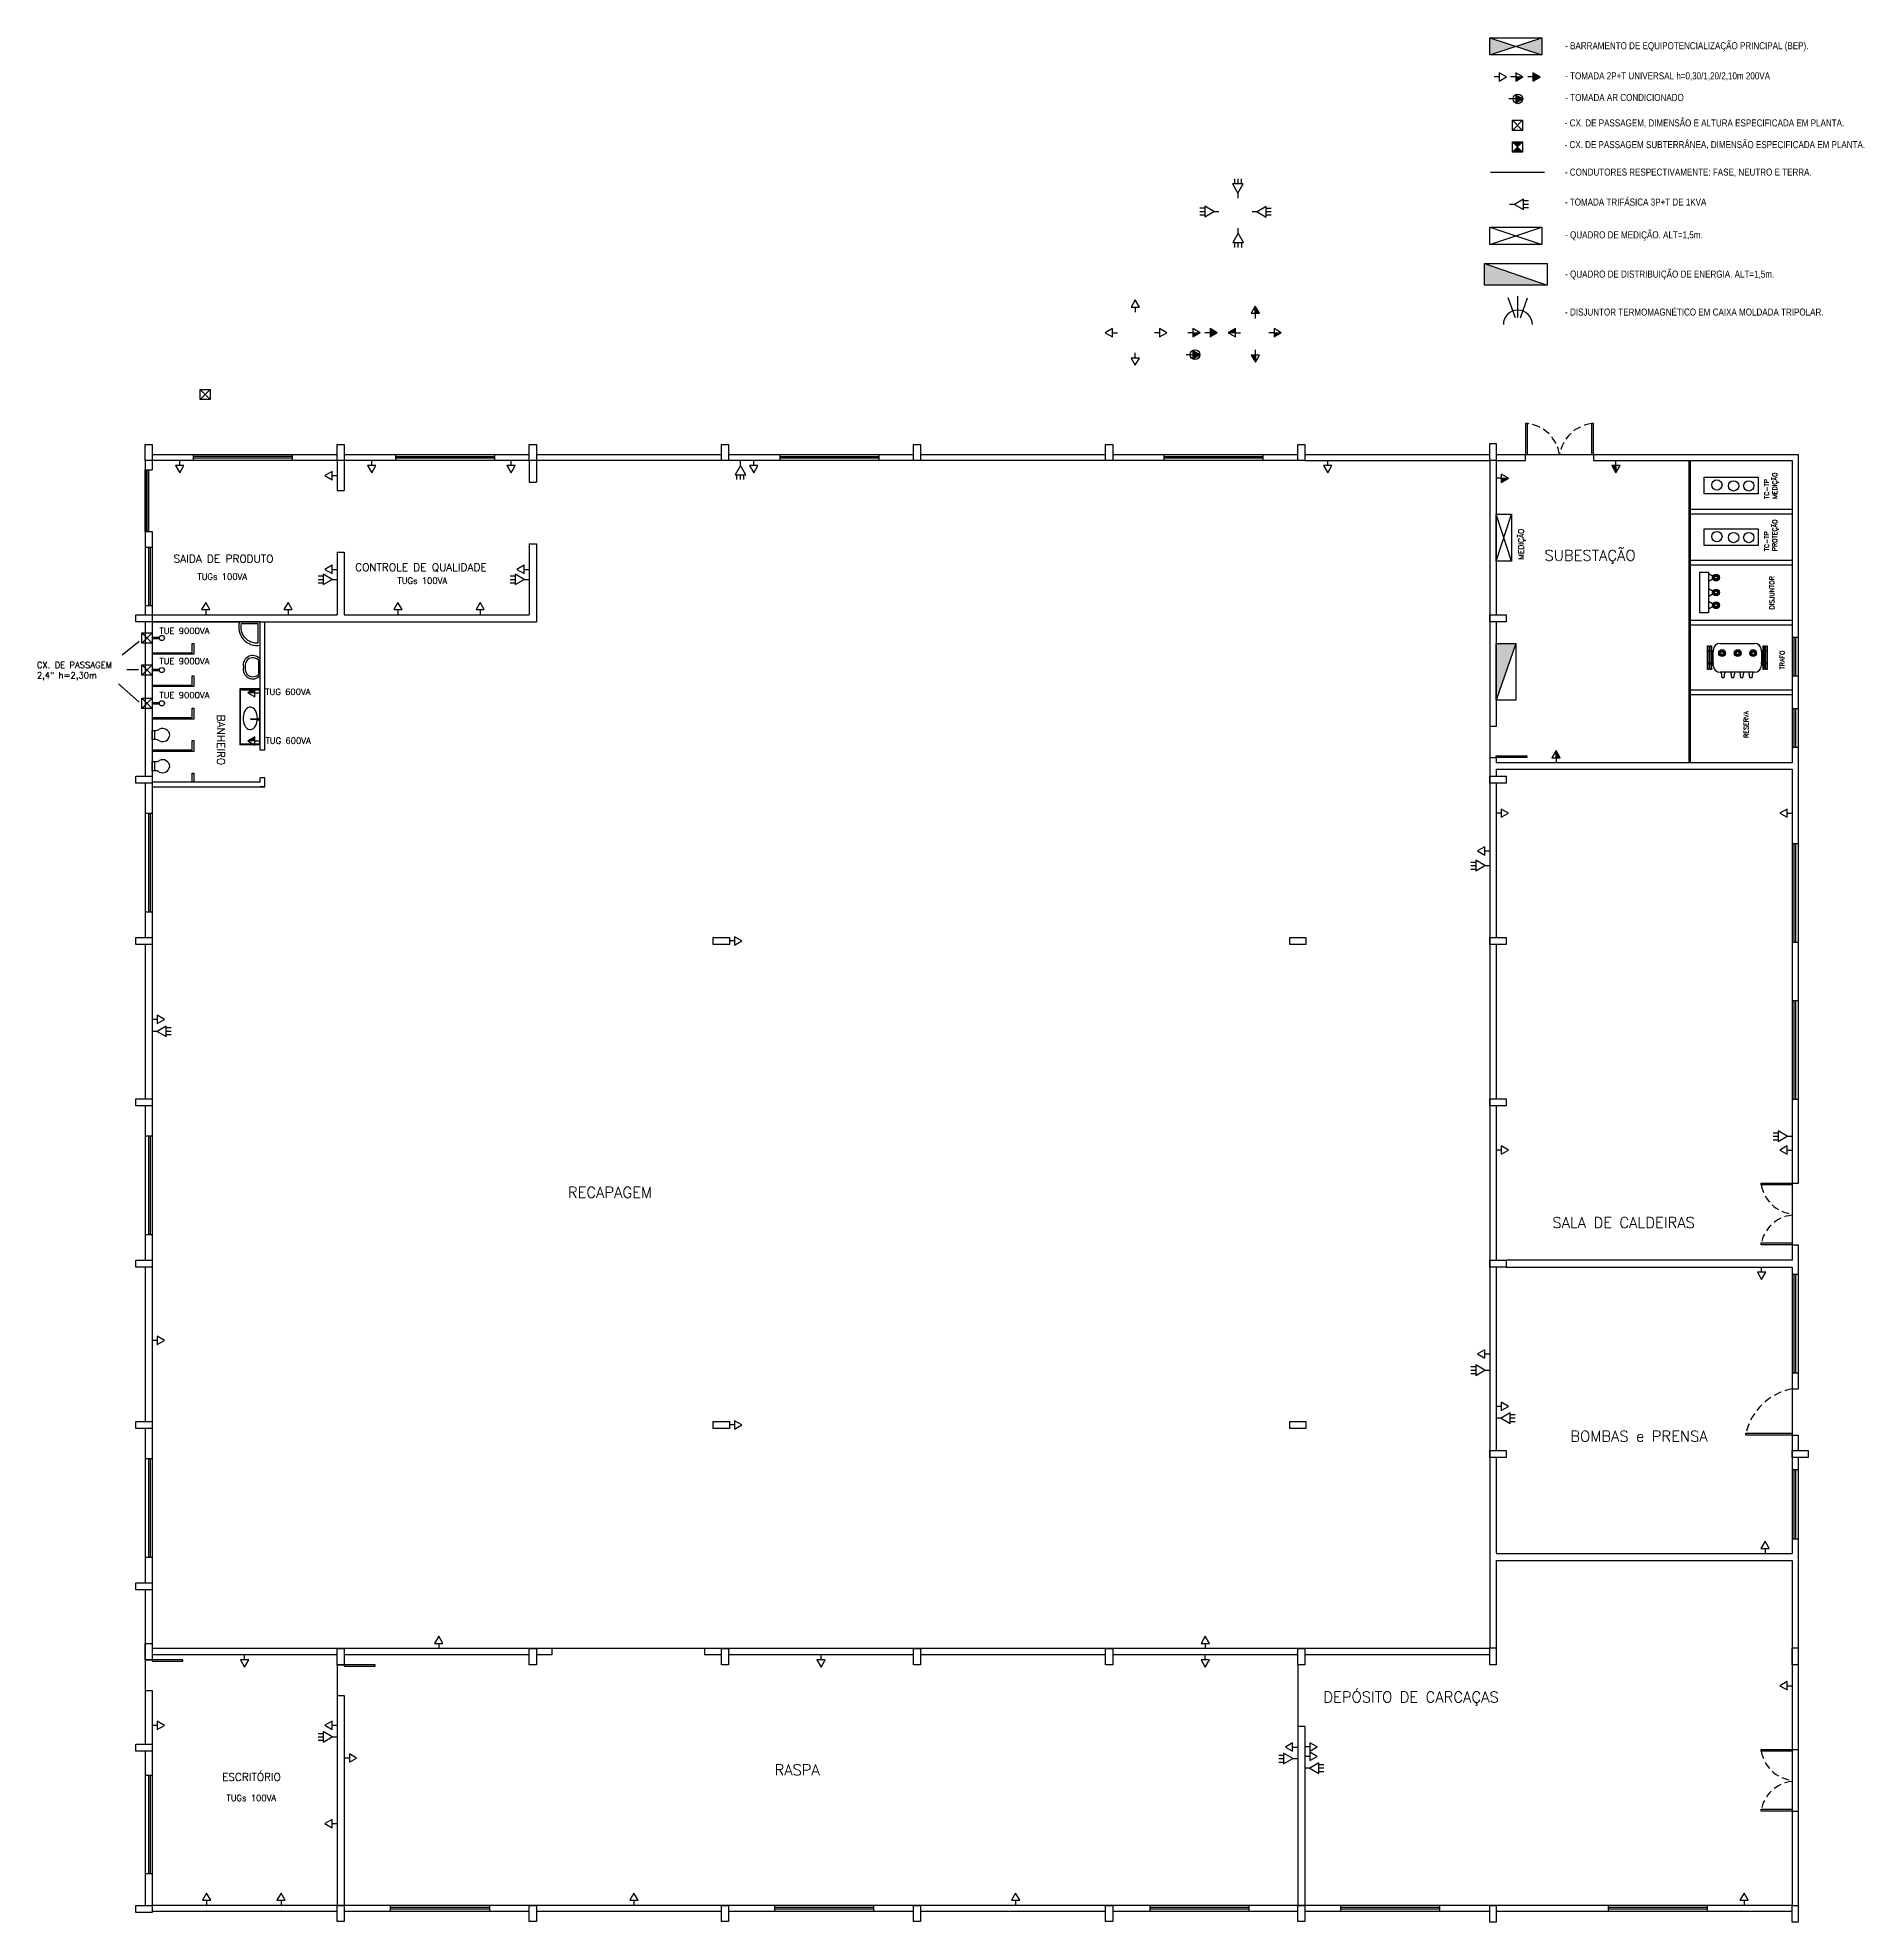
# Model space of a CAD drawing. Extents: x 196 to 343, y 12 to 148.
# Drawn here: x 270.7 to 329.9, y 86.6 to 147.7 of the extents above; entities that cross this region are included whole.
import ezdxf

# ---------------------------------------------------------------- set-up
doc = ezdxf.new("R2010")
doc.units = 0
doc.header["$MEASUREMENT"] = 0
doc.linetypes.add('DASHED2', pattern=[0.375, 0.25, -0.125])
for name, color, linetype in [('_ARQ', 5, 'CONTINUOUS'), ('_ARQ-TEXTO', 4, 'CONTINUOUS'), ('_ELT-PONTO', 2, 'CONTINUOUS'), ('_ELT-PONTO-TEXTO', 4, 'CONTINUOUS'), ('DIAGRAMAUNIFILAR-DESENHO', 2, 'CONTINUOUS'), ('simbologia', 2, 'CONTINUOUS'), ('simbologia-texto', 4, 'CONTINUOUS')]:
    doc.layers.add(name, color=color, linetype=linetype)
doc.styles.add('ARIAL', font='arial.ttf')
doc.styles.add('ROMANS', font='romans')
doc.styles.add('STYLE2', font='ARIALN.TTF', dxfattribs={"height": 0.12})

msp = doc.modelspace()

# ---------------------------------------------------------------- hatches: boundary and pattern name
at = {"layer": '_ARQ'}
h = msp.add_hatch(dxfattribs=at)
h.set_pattern_fill('ANSI31', color=256, style=0)
h.set_pattern_definition([(45, (55.00631, 0), (-0.08838835, 0.08838835), [])])
h.paths.add_polyline_path([(324.309, 133.969), (324.256, 133.969), (324.256, 124.169), (324.309, 124.169)])
at = {"layer": '_ELT-PONTO', "linetype": 'Continuous'}
h = msp.add_hatch(color=256, dxfattribs=at)
h.dxf.hatch_style = 1
h.paths.add_polyline_path([(310.191, 138.974), (310.191, 138.741), (310.326, 138.741)])
h = msp.add_hatch(color=256, dxfattribs=at)
h.dxf.hatch_style = 1
h.paths.add_polyline_path([(308.402, 138.108), (308.169, 138.108), (308.169, 137.974)])
h = msp.add_hatch(color=256, dxfattribs=at)
h.dxf.hatch_style = 1
h.paths.add_polyline_path([(308.725, 137.974), (308.958, 138.108), (308.725, 138.243)])
h = msp.add_hatch(color=256, dxfattribs=at)
h.dxf.hatch_style = 1
h.paths.add_polyline_path([(309.319, 138.108), (309.552, 138.108), (309.552, 138.243)])
h = msp.add_hatch(color=256, dxfattribs=at)
h.dxf.hatch_style = 1
h.paths.add_polyline_path([(311.034, 138.108), (310.801, 138.108), (310.801, 137.974)])
h = msp.add_hatch(color=256, dxfattribs=at)
h.dxf.hatch_style = 1
h.paths.add_polyline_path([(310.196, 137.153), (310.196, 137.386), (310.061, 137.386)])
h = msp.add_hatch(color=256, dxfattribs=at)
h.dxf.hatch_style = 1
h.paths.add_polyline_path([(321.886, 133.57), (321.886, 133.803), (321.751, 133.803)])
h = msp.add_hatch(color=256, dxfattribs=at)
h.dxf.hatch_style = 1
h.paths.add_polyline_path([(318.399, 133.392), (318.166, 133.392), (318.166, 133.258)])
h = msp.add_hatch(color=256, dxfattribs=at)
h.paths.add_polyline_path([(325.021, 130.175, 1), (325.242, 130.175, 1)])
h.paths.add_polyline_path([(325.181, 130.175, -1), (325.083, 130.175, -1)], flags=16)
h = msp.add_hatch(color=256, dxfattribs=at)
h.paths.add_polyline_path([(325.021, 129.691, 1), (325.242, 129.691, 1)])
h.paths.add_polyline_path([(325.181, 129.691, -1), (325.083, 129.691, -1)], flags=16)
h = msp.add_hatch(color=256, dxfattribs=at)
h.paths.add_polyline_path([(325.021, 129.278, 1), (325.242, 129.278, 1)])
h.paths.add_polyline_path([(325.181, 129.278, -1), (325.083, 129.278, -1)], flags=16)
msp.add_hatch(color=256, dxfattribs=at).paths.add_polyline_path([(318, 126.202), (318.636, 128.042), (318, 128.042)])
h = msp.add_hatch(color=256, dxfattribs=at)
h.paths.add_polyline_path([(325.438, 127.726, 1), (325.217, 127.726, 1)])
h.paths.add_polyline_path([(325.278, 127.726, -1), (325.377, 127.726, -1)], flags=16)
h = msp.add_hatch(color=256, dxfattribs=at)
h.paths.add_polyline_path([(325.835, 127.616, 1), (325.835, 127.837, 1)])
h.paths.add_polyline_path([(325.835, 127.776, -1), (325.835, 127.677, -1)], flags=16)
h = msp.add_hatch(color=256, dxfattribs=at)
h.paths.add_polyline_path([(326.447, 127.726, 1), (326.226, 127.726, 1)])
h.paths.add_polyline_path([(326.287, 127.726, -1), (326.385, 127.726, -1)], flags=16)
h = msp.add_hatch(color=256, dxfattribs=at)
h.dxf.hatch_style = 1
h.paths.add_polyline_path([(277.525, 126.444), (277.758, 126.444), (277.758, 126.578)])
h = msp.add_hatch(color=256, dxfattribs=at)
h.dxf.hatch_style = 1
h.paths.add_polyline_path([(277.525, 124.879), (277.758, 124.879), (277.758, 125.013)])
h = msp.add_hatch(color=256, dxfattribs=at)
h.dxf.hatch_style = 1
h.paths.add_polyline_path([(319.947, 124.568), (319.947, 124.335), (320.082, 124.335)])
at = {"layer": 'simbologia', "linetype": 'Continuous'}
h = msp.add_hatch(color=256, dxfattribs=at)
h.dxf.hatch_style = 1
h.paths.add_polyline_path([(317.794, 147.674), (317.794, 147.12), (318.639, 147.397)])
h.paths.add_polyline_path([(318.639, 147.397), (319.484, 147.12), (319.484, 147.674)])
h = msp.add_hatch(color=256, dxfattribs=at)
h.dxf.hatch_style = 1
h.paths.add_polyline_path([(318.872, 146.403), (318.639, 146.403), (318.639, 146.269)])
h = msp.add_hatch(color=256, dxfattribs=at)
h.dxf.hatch_style = 1
h.paths.add_polyline_path([(319.195, 146.269), (319.428, 146.403), (319.195, 146.538)])
at = {"layer": 'simbologia'}
h = msp.add_hatch(color=256, dxfattribs=at)
h.paths.add_polyline_path([(318.861, 144.294), (318.529, 144.294), (318.695, 144.128)])
h.paths.add_polyline_path([(318.861, 143.962), (318.695, 144.128), (318.529, 143.962)])
at = {"layer": 'simbologia', "linetype": 'Continuous'}
msp.add_hatch(color=256, dxfattribs=at).paths.add_polyline_path([(317.621, 140.355), (317.621, 139.651), (319.657, 139.651)])

# ---------------------------------------------------------------- linework, layer by layer
at = {"layer": '_ARQ', "linetype": 'Continuous'}
for p, q in [((311.57, 133.969), (274.195, 133.969)), ((274.424, 133.969), (274.424, 133.663)), ((280.424, 133.969), (280.424, 132.996)), ((280.654, 133.969), (280.654, 132.996)), ((286.654, 133.969), (286.654, 133.263)), ((286.883, 133.969), (286.883, 133.263)), ((318.954, 133.969), (318.954, 134.167)), ((318.954, 134.167), (321.164, 134.167)), ((321.164, 134.167), (321.164, 133.969)), ((274.195, 133.663), (274.424, 133.663)), ((274.235, 131.663), (274.235, 133.663)), ((274.26, 131.663), (274.26, 133.663)), ((286.654, 133.263), (286.883, 133.263)), ((280.424, 132.996), (280.654, 132.996)), ((274.195, 131.663), (274.424, 131.663)), ((274.424, 131.663), (274.424, 95.1)), ((280.424, 130.996), (280.654, 130.996)), ((280.424, 130.996), (280.424, 128.969)), ((280.654, 130.996), (280.654, 128.969)), ((286.654, 131.263), (286.883, 131.263)), ((286.654, 131.263), (286.654, 128.969)), ((286.883, 131.263), (286.883, 128.74)), ((274.424, 128.969), (280.424, 128.969)), ((280.654, 128.969), (286.654, 128.969)), ((274.424, 128.74), (286.883, 128.74)), ((277.312, 128.683), (277.865, 128.683)), ((277.865, 128.061), (277.865, 128.683)), ((318, 128.74), (318, 125.348)), ((277.879, 127.486), (277.879, 127.048)), ((277.625, 125.594), (277.822, 125.594)), ((277.625, 125.572), (277.625, 125.594)), ((277.821, 125.572), (277.625, 125.572)), ((277.835, 125.582), (277.82, 125.582)), ((277.835, 125.581), (277.82, 125.581)), ((277.835, 125.58), (277.82, 125.58)), ((277.829, 125.606), (277.84, 125.595)), ((277.829, 125.556), (277.84, 125.568)), ((277.83, 125.607), (277.841, 125.596)), ((277.83, 125.555), (277.841, 125.567)), ((277.831, 125.608), (277.842, 125.597)), ((277.831, 125.555), (277.842, 125.566)), ((277.855, 125.602), (277.855, 125.617)), ((277.855, 125.545), (277.855, 125.561)), ((277.856, 125.602), (277.856, 125.617)), ((277.856, 125.545), (277.856, 125.561)), ((277.857, 125.602), (277.857, 125.617)), ((277.857, 125.545), (277.857, 125.561)), ((277.87, 125.596), (277.881, 125.608)), ((277.87, 125.566), (277.881, 125.554)), ((277.871, 125.595), (277.882, 125.607)), ((277.871, 125.568), (277.883, 125.556)), ((277.871, 125.566), (277.882, 125.555)), ((277.872, 125.594), (277.883, 125.606)), ((277.877, 125.582), (277.892, 125.582)), ((277.877, 125.581), (277.892, 125.581)), ((277.877, 125.58), (277.892, 125.58)), ((318, 125.348), (317.8, 125.348)), ((277.924, 123.54), (277.924, 123.682)), ((278.074, 123.39), (278.074, 123.682)), ((327.6, 110.546), (327.6, 108.546)), ((327.6, 107.823), (327.6, 103.882)), ((327.6, 103.882), (327.8, 103.882)), ((327.6, 103.882), (327.6, 102.442)), ((327.6, 102.382), (327.8, 102.382)), ((318, 101.653), (318, 98.568)), ((318, 98.317), (318, 95.483)), ((287.381, 95.46), (287.381, 95.26)), ((292.334, 95.46), (292.334, 95.26)), ((274.195, 95.1), (274.424, 95.1)), ((280.424, 94.935), (280.424, 87.135)), ((280.424, 94.935), (280.654, 94.935)), ((311.57, 94.935), (311.57, 87.135)), ((274.195, 94.1), (274.424, 94.1)), ((274.424, 94.1), (274.424, 87.135)), ((280.424, 93.935), (280.654, 93.935)), ((280.654, 93.935), (280.654, 87.135)), ((311.8, 92.935), (311.57, 92.935)), ((311.8, 92.935), (311.8, 87.135)), ((327.6, 92.161), (327.6, 90.221))]:
    msp.add_line(p, q, dxfattribs=at)
at = {"layer": '_ARQ'}
for p, q in [((274.195, 133.969), (274.195, 128.969)), ((274.424, 134.169), (280.424, 134.169)), ((275.768, 133.969), (275.768, 134.172)), ((275.768, 134.107), (278.965, 134.107)), ((275.768, 134.054), (278.965, 134.054)), ((278.968, 134.172), (278.968, 133.969)), ((280.654, 134.169), (286.654, 134.169)), ((282.326, 133.966), (282.326, 134.169)), ((282.326, 134.104), (285.524, 134.104)), ((282.326, 134.051), (285.524, 134.051)), ((285.526, 134.169), (285.526, 133.966)), ((286.883, 134.169), (292.883, 134.169)), ((293.112, 134.169), (299.112, 134.169)), ((294.785, 133.966), (294.785, 134.169)), ((294.785, 134.104), (297.982, 134.104)), ((294.785, 134.051), (297.982, 134.051)), ((297.985, 134.169), (297.985, 133.966)), ((299.341, 134.169), (305.341, 134.169)), ((305.57, 134.169), (311.57, 134.169)), ((307.243, 133.966), (307.243, 134.169)), ((307.243, 134.104), (310.441, 134.104)), ((307.243, 134.051), (310.441, 134.051)), ((310.443, 134.169), (310.443, 133.966)), ((311.8, 134.169), (317.797, 134.169)), ((311.8, 133.969), (317.8, 133.969)), ((317.8, 133.969), (317.8, 95.483)), ((318, 134.169), (327.8, 134.169)), ((318, 133.969), (318.954, 133.969)), ((318, 133.969), (318, 128.969)), ((321.164, 133.969), (327.6, 133.969)), ((324.256, 124.169), (324.256, 133.969)), ((324.309, 124.169), (324.309, 133.969)), ((327.6, 133.969), (327.6, 124.169)), ((327.8, 134.169), (327.8, 110.546)), ((324.309, 132.389), (327.6, 132.389)), ((324.309, 132.239), (327.6, 132.239)), ((274.222, 131.156), (274.424, 131.156)), ((274.306, 131.156), (274.306, 129.264)), ((274.359, 131.156), (274.359, 129.264)), ((324.309, 130.739), (327.6, 130.739)), ((324.309, 130.589), (327.6, 130.589)), ((274.424, 129.262), (274.222, 129.262)), ((274.195, 128.74), (274.195, 123.74)), ((274.424, 128.74), (274.424, 120.39)), ((277.924, 128.74), (274.424, 128.74)), ((277.924, 124.582), (277.924, 128.74)), ((278.074, 124.582), (278.074, 128.74)), ((324.309, 128.789), (327.6, 128.789)), ((324.309, 128.639), (327.6, 128.639)), ((274.424, 128.24), (274.654, 128.24)), ((274.424, 127.74), (275.724, 127.74)), ((275.774, 127.69), (274.424, 127.69)), ((274.654, 128.19), (274.43, 128.19)), ((274.654, 128.24), (274.654, 128.19)), ((275.724, 128.04), (275.774, 128.04)), ((275.724, 127.74), (275.724, 128.04)), ((275.774, 128.04), (275.774, 127.69)), ((327.6, 128.244), (327.802, 128.244)), ((327.664, 126.994), (327.664, 128.244)), ((327.718, 126.994), (327.718, 128.244)), ((274.424, 127.202), (274.654, 127.202)), ((274.654, 127.152), (274.43, 127.152)), ((274.654, 127.202), (274.654, 127.152)), ((274.424, 126.69), (275.724, 126.69)), ((275.774, 126.64), (274.424, 126.64)), ((275.724, 126.69), (275.724, 126.99)), ((275.724, 126.99), (275.774, 126.99)), ((275.774, 126.99), (275.774, 126.64)), ((277.924, 126.565), (277.264, 126.565)), ((277.264, 126.565), (277.264, 124.748)), ((324.309, 126.539), (327.6, 126.539)), ((327.6, 126.994), (327.802, 126.994)), ((274.424, 126.122), (274.654, 126.122)), ((274.654, 126.072), (274.43, 126.072)), ((274.654, 126.122), (274.654, 126.072)), ((275.724, 125.64), (275.724, 125.94)), ((275.724, 125.94), (275.774, 125.94)), ((275.774, 125.94), (275.774, 125.59)), ((324.309, 126.389), (327.6, 126.389)), ((327.597, 125.933), (327.8, 125.933)), ((327.662, 124.682), (327.662, 125.933)), ((327.715, 124.682), (327.715, 125.933)), ((274.424, 125.64), (275.724, 125.64)), ((275.774, 125.59), (274.424, 125.59)), ((275.724, 124.89), (275.774, 124.89)), ((275.724, 124.59), (275.724, 124.89)), ((275.774, 124.89), (275.774, 124.54)), ((277.924, 124.748), (277.264, 124.748)), ((327.597, 124.682), (327.8, 124.682)), ((274.424, 124.59), (275.724, 124.59)), ((275.774, 124.54), (274.424, 124.54)), ((278.074, 124.582), (277.924, 124.582)), ((317.8, 124.348), (318, 124.348)), ((318, 124.348), (318, 124.169)), ((327.6, 124.169), (318, 124.169)), ((274.195, 123.511), (274.195, 118.511)), ((277.924, 123.54), (274.424, 123.54)), ((275.724, 123.54), (275.724, 123.84)), ((275.724, 123.84), (275.774, 123.84)), ((275.774, 123.84), (275.774, 123.54)), ((278.074, 123.682), (277.924, 123.682)), ((318, 123.969), (318, 123.74)), ((318, 123.969), (327.6, 123.969)), ((318, 123.511), (318, 118.511)), ((327.6, 123.969), (327.6, 110.546)), ((274.424, 123.39), (278.074, 123.39)), ((278.074, 123.39), (277.924, 123.39)), ((274.222, 122.534), (274.424, 122.534)), ((274.306, 122.534), (274.306, 119.337)), ((274.359, 122.534), (274.359, 119.337)), ((327.6, 121.551), (327.8, 121.551)), ((327.662, 118.351), (327.662, 121.549)), ((327.715, 118.351), (327.715, 121.549)), ((274.424, 119.334), (274.222, 119.334)), ((274.195, 118.281), (274.195, 113.281)), ((318, 118.281), (318, 113.281)), ((327.8, 118.351), (327.6, 118.351)), ((327.6, 116.462), (327.8, 116.462)), ((327.662, 113.262), (327.662, 116.459)), ((327.715, 113.262), (327.715, 116.459)), ((274.195, 113.052), (274.195, 108.052)), ((318, 113.052), (318, 108.052)), ((327.8, 113.262), (327.6, 113.262)), ((274.222, 112.075), (274.424, 112.075)), ((274.306, 112.075), (274.306, 108.878)), ((274.359, 112.075), (274.359, 108.878)), ((327.6, 110.546), (327.8, 110.546)), ((274.424, 108.875), (274.222, 108.875)), ((327.6, 108.546), (327.8, 108.546)), ((327.6, 108.546), (327.6, 108.052)), ((327.8, 108.546), (327.8, 103.882)), ((274.195, 107.823), (274.195, 102.823)), ((318, 107.823), (318, 101.882)), ((327.6, 108.052), (318.324, 108.052)), ((318.324, 107.823), (327.6, 107.823)), ((327.597, 107.592), (327.8, 107.592)), ((327.662, 104.392), (327.662, 107.589)), ((327.715, 104.392), (327.715, 107.589)), ((327.8, 104.392), (327.597, 104.392)), ((274.195, 102.594), (274.195, 97.594)), ((327.6, 102.382), (327.6, 98.54)), ((327.8, 102.382), (327.8, 101.882)), ((274.222, 101.617), (274.424, 101.617)), ((274.306, 101.617), (274.306, 98.42)), ((274.359, 101.617), (274.359, 98.42)), ((327.8, 101.653), (327.8, 86.935)), ((327.6, 101.261), (327.802, 101.261)), ((327.664, 99.007), (327.664, 101.258)), ((327.718, 99.007), (327.718, 101.258)), ((327.802, 99.007), (327.6, 99.007)), ((274.424, 98.417), (274.222, 98.417)), ((318, 98.54), (327.6, 98.54)), ((318, 98.317), (327.6, 98.317)), ((327.6, 98.317), (327.6, 87.135)), ((274.195, 97.365), (274.195, 92.365)), ((317.797, 95.46), (274.424, 95.46)), ((280.424, 95.26), (274.424, 95.26)), ((286.654, 95.26), (280.654, 95.26)), ((287.381, 95.26), (286.883, 95.26)), ((292.883, 95.26), (292.334, 95.26)), ((299.112, 95.26), (293.112, 95.26)), ((305.341, 95.26), (299.341, 95.26)), ((311.57, 95.26), (305.57, 95.26)), ((317.8, 95.26), (311.8, 95.26)), ((274.195, 92.135), (274.195, 87.135)), ((327.6, 92.191), (327.8, 92.191)), ((274.222, 91.356), (274.424, 91.356)), ((274.306, 91.356), (274.306, 88.159)), ((274.359, 91.356), (274.359, 88.159)), ((327.6, 90.191), (327.8, 90.191)), ((274.424, 88.156), (274.222, 88.156)), ((327.6, 87.135), (274.424, 87.135)), ((280.424, 86.935), (274.424, 86.935)), ((286.654, 86.935), (280.654, 86.935)), ((282.159, 86.935), (282.159, 87.138)), ((282.159, 87.073), (285.357, 87.073)), ((282.159, 87.02), (285.357, 87.02)), ((285.359, 87.138), (285.359, 86.935)), ((292.883, 86.935), (286.883, 86.935)), ((299.112, 86.935), (293.112, 86.935)), ((294.618, 86.935), (294.618, 87.138)), ((294.618, 87.073), (297.815, 87.073)), ((294.618, 87.02), (297.815, 87.02)), ((297.818, 87.138), (297.818, 86.935)), ((305.341, 86.935), (299.341, 86.935)), ((311.57, 86.935), (305.57, 86.935)), ((306.782, 86.935), (306.782, 87.138)), ((306.782, 87.073), (309.979, 87.073)), ((306.782, 87.02), (309.979, 87.02)), ((309.982, 87.138), (309.982, 86.935)), ((317.797, 86.935), (311.8, 86.935)), ((312.963, 86.935), (312.963, 87.138)), ((312.963, 87.073), (316.16, 87.073)), ((312.963, 87.02), (316.16, 87.02)), ((316.163, 87.138), (316.163, 86.935)), ((327.597, 86.935), (318, 86.935)), ((321.64, 86.935), (321.64, 87.138)), ((321.64, 87.073), (324.837, 87.073)), ((321.64, 87.02), (324.837, 87.02)), ((324.84, 87.138), (324.84, 86.935))]:
    msp.add_line(p, q, dxfattribs=at)
at = {"layer": '_ARQ', "linetype": 'Continuous'}
for points in [[(318.954, 134.167), (319.024, 134.167), (319.024, 135.167), (318.954, 135.167)], [(321.094, 134.167), (321.164, 134.167), (321.164, 135.167), (321.094, 135.167)], [(318, 133.969), (317.797, 133.969), (317.797, 134.517), (318, 134.517)], [(274.195, 133.663), (274.31, 133.663), (274.31, 131.663), (274.195, 131.663)], [(277.294, 126.533), (277.904, 126.533), (277.904, 124.779), (277.294, 124.779)], [(327.6, 110.486), (326.6, 110.486), (326.6, 110.546), (327.6, 110.546)], [(327.6, 108.546), (326.6, 108.546), (326.6, 108.606), (327.6, 108.606)], [(327.6, 102.382), (326.1, 102.382), (326.1, 102.442), (327.6, 102.442)], [(318, 94.935), (317.797, 94.935), (317.797, 95.483), (318, 95.483)], [(327.8, 94.935), (327.597, 94.935), (327.597, 95.483), (327.8, 95.483)], [(275.424, 95.1), (274.424, 95.1), (274.424, 95.05), (275.424, 95.05)], [(281.654, 94.935), (280.654, 94.935), (280.654, 94.885), (281.654, 94.885)], [(327.6, 92.131), (326.6, 92.131), (326.6, 92.191), (327.6, 92.191)], [(327.6, 90.191), (326.6, 90.191), (326.6, 90.251), (327.6, 90.251)], [(318, 86.587), (317.797, 86.587), (317.797, 87.135), (318, 87.135)], [(327.8, 86.587), (327.597, 86.587), (327.597, 87.135), (327.8, 87.135)]]:
    msp.add_lwpolyline(points, close=True, dxfattribs=at)
at = {"layer": '_ARQ'}
for points in [[(274.424, 134.493), (274.424, 133.969), (274.195, 133.969), (274.195, 134.493)], [(280.654, 134.493), (280.654, 133.969), (280.424, 133.969), (280.424, 134.493)], [(286.883, 134.493), (286.883, 133.969), (286.654, 133.969), (286.654, 134.493)], [(293.112, 134.493), (293.112, 133.969), (292.883, 133.969), (292.883, 134.493)], [(299.341, 134.493), (299.341, 133.969), (299.112, 133.969), (299.112, 134.493)], [(305.57, 134.493), (305.57, 133.969), (305.341, 133.969), (305.341, 134.493)], [(311.8, 134.493), (311.8, 133.969), (311.57, 133.969), (311.57, 134.493)], [(273.9, 128.969), (274.424, 128.969), (274.424, 128.74), (273.9, 128.74)], [(317.8, 128.969), (318.324, 128.969), (318.324, 128.74), (317.8, 128.74)], [(274.497, 125.219), (274.497, 124.924), (274.424, 124.924), (274.424, 125.219)], [(274.497, 124.208), (274.497, 123.913), (274.424, 123.913), (274.424, 124.208)], [(318, 124.348), (318, 124.398), (319, 124.398), (319, 124.348)], [(273.9, 123.74), (274.424, 123.74), (274.424, 123.511), (273.9, 123.511)], [(317.8, 123.74), (318.324, 123.74), (318.324, 123.511), (317.8, 123.511)], [(273.9, 118.511), (274.424, 118.511), (274.424, 118.281), (273.9, 118.281)], [(292.621, 118.511), (293.145, 118.511), (293.145, 118.281), (292.621, 118.281)], [(311.308, 118.511), (311.833, 118.511), (311.833, 118.281), (311.308, 118.281)], [(317.8, 118.511), (318.324, 118.511), (318.324, 118.281), (317.8, 118.281)], [(273.9, 113.281), (274.424, 113.281), (274.424, 113.052), (273.9, 113.052)], [(317.8, 113.281), (318.324, 113.281), (318.324, 113.052), (317.8, 113.052)], [(273.9, 108.052), (274.424, 108.052), (274.424, 107.823), (273.9, 107.823)], [(317.8, 108.052), (318.324, 108.052), (318.324, 107.823), (317.8, 107.823)], [(273.9, 102.823), (274.424, 102.823), (274.424, 102.594), (273.9, 102.594)], [(292.621, 102.823), (293.145, 102.823), (293.145, 102.594), (292.621, 102.594)], [(311.308, 102.823), (311.833, 102.823), (311.833, 102.594), (311.308, 102.594)], [(317.8, 101.882), (318.324, 101.882), (318.324, 101.653), (317.8, 101.653)], [(327.6, 101.882), (328.124, 101.882), (328.124, 101.653), (327.6, 101.653)], [(273.9, 97.594), (274.424, 97.594), (274.424, 97.365), (273.9, 97.365)], [(274.424, 95.624), (274.424, 95.1), (274.195, 95.1), (274.195, 95.624)], [(280.654, 95.46), (280.654, 94.935), (280.424, 94.935), (280.424, 95.46)], [(286.883, 95.46), (286.883, 94.935), (286.654, 94.935), (286.654, 95.46)], [(293.112, 95.46), (293.112, 94.935), (292.883, 94.935), (292.883, 95.46)], [(299.341, 95.46), (299.341, 94.935), (299.112, 94.935), (299.112, 95.46)], [(305.57, 95.46), (305.57, 94.935), (305.341, 94.935), (305.341, 95.46)], [(311.8, 95.46), (311.8, 94.935), (311.57, 94.935), (311.57, 95.46)], [(273.9, 92.365), (274.424, 92.365), (274.424, 92.135), (273.9, 92.135)], [(273.9, 87.135), (274.424, 87.135), (274.424, 86.906), (273.9, 86.906)], [(280.654, 87.135), (280.654, 86.611), (280.424, 86.611), (280.424, 87.135)], [(286.883, 87.135), (286.883, 86.611), (286.654, 86.611), (286.654, 87.135)], [(293.112, 87.135), (293.112, 86.611), (292.883, 86.611), (292.883, 87.135)], [(299.341, 87.135), (299.341, 86.611), (299.112, 86.611), (299.112, 87.135)], [(305.57, 87.135), (305.57, 86.611), (305.341, 86.611), (305.341, 87.135)], [(311.8, 87.135), (311.8, 86.611), (311.57, 86.611), (311.57, 87.135)]]:
    msp.add_lwpolyline(points, close=True, dxfattribs=at)
for centre in [(274.738, 128.215), (274.738, 127.177), (274.738, 126.097)]:
    msp.add_circle(centre, 0.0841, dxfattribs=at)
at = {"layer": '_ARQ', "linetype": 'Continuous'}
for radius in [0.0363, 0.0206]:
    msp.add_circle((277.856, 125.581), radius, dxfattribs=at)
at = {"layer": '_ARQ', "linetype": 'DASHED2'}
for centre, radius, start, end in [((318.871, 133.973), 1.204, 9.37926, 82.7104), ((321.247, 133.971), 1.204, 97.2896, 170.62074), ((327.72, 110.676), 1.136, 189.62126, 263.92168), ((327.712, 108.376), 1.136, 96.07832, 170.37874), ((327.973, 101.992), 1.927, 101.18332, 166.4784), ((327.72, 92.321), 1.136, 189.62126, 263.92168), ((327.712, 90.021), 1.136, 96.07832, 170.37874)]:
    msp.add_arc(centre, radius, start, end, dxfattribs=at)
at = {"layer": '_ARQ', "linetype": 'Continuous'}
for centre, radius, start, end in [((277.829, 128.569), 0.596, 163.33169, 279.25671), ((277.814, 128.573), 0.514, 167.62823, 275.61831)]:
    msp.add_arc(centre, radius, start, end, dxfattribs=at)
at = {"layer": '_ARQ'}
for centre, radius, start, end in [((277.688, 127.338), 0.311, 40.57133, 192.60699), ((277.688, 127.202), 0.311, 167.47539, 319.51106), ((277.688, 127.322), 0.252, 40.57133, 192.60699), ((277.688, 127.212), 0.252, 167.47539, 319.51106), ((274.521, 125.483), 0.265, 264.79741, 302.62202), ((274.765, 125.052), 0.231, 2.75329, 115.84801), ((274.521, 124.659), 0.265, 57.37798, 95.20259), ((274.765, 125.093), 0.233, 244.44736, 352.01292), ((274.521, 124.472), 0.265, 264.79741, 302.62202), ((274.765, 124.041), 0.231, 2.75329, 115.84801), ((274.765, 124.082), 0.233, 244.44736, 352.01292), ((274.521, 123.649), 0.265, 57.37798, 95.20259)]:
    msp.add_arc(centre, radius, start, end, dxfattribs=at)
at = {"layer": '_ARQ', "linetype": 'Continuous'}
msp.add_ellipse((277.607, 125.611), major_axis=(0, -0.364), ratio=0.6369, start_param=1.574969, end_param=7.687357, dxfattribs=at)
at = {"layer": '_ELT-PONTO'}
for p, q in [((309.515, 143.097), (309.515, 142.936)), ((309.626, 143.097), (309.626, 142.936)), ((309.738, 143.097), (309.738, 142.936)), ((309.626, 142.638), (309.626, 142.478)), ((308.394, 142.154), (308.555, 142.154)), ((308.394, 142.042), (308.555, 142.042)), ((308.394, 141.931), (308.555, 141.931)), ((308.853, 142.042), (309.013, 142.042)), ((310.249, 142.03), (310.088, 142.03)), ((310.707, 142.142), (310.547, 142.142)), ((310.707, 142.03), (310.547, 142.03)), ((310.707, 141.919), (310.547, 141.919)), ((309.642, 141.337), (309.642, 141.497)), ((309.531, 140.878), (309.531, 141.039)), ((309.642, 140.878), (309.642, 141.039)), ((309.754, 140.878), (309.754, 141.039)), ((306.302, 139.172), (306.168, 138.939)), ((306.168, 138.939), (306.437, 138.939)), ((306.437, 138.939), (306.302, 139.172)), ((306.302, 138.939), (306.302, 138.773)), ((310.191, 138.974), (310.057, 138.741)), ((310.057, 138.741), (310.326, 138.741)), ((310.326, 138.741), (310.191, 138.974)), ((310.191, 138.741), (310.191, 138.575)), ((305.563, 138.243), (305.33, 138.108)), ((305.33, 138.108), (305.563, 137.974)), ((305.563, 137.974), (305.563, 138.243)), ((305.563, 138.108), (305.729, 138.108)), ((307.088, 138.108), (306.922, 138.108)), ((307.321, 138.108), (307.088, 138.243)), ((307.088, 138.243), (307.088, 137.974)), ((307.088, 137.974), (307.321, 138.108)), ((308.169, 138.108), (308.003, 138.108)), ((308.402, 138.108), (308.169, 138.243)), ((308.169, 138.243), (308.169, 137.974)), ((308.169, 137.974), (308.402, 138.108)), ((308.725, 138.108), (308.559, 138.108)), ((308.958, 138.108), (308.725, 138.243)), ((308.725, 138.243), (308.725, 137.974)), ((308.725, 137.974), (308.958, 138.108)), ((309.552, 138.243), (309.319, 138.108)), ((309.319, 138.108), (309.552, 137.974)), ((309.552, 137.974), (309.552, 138.243)), ((309.552, 138.108), (309.718, 138.108)), ((310.801, 138.108), (310.635, 138.108)), ((311.034, 138.108), (310.801, 138.243)), ((310.801, 138.243), (310.801, 137.974)), ((310.801, 137.974), (311.034, 138.108)), ((306.302, 137.29), (306.302, 137.456)), ((308.384, 137.395), (308.169, 137.519)), ((308.169, 137.519), (308.169, 137.27)), ((310.196, 137.386), (310.196, 137.552)), ((306.168, 137.29), (306.302, 137.057)), ((306.437, 137.29), (306.168, 137.29)), ((306.302, 137.057), (306.437, 137.29)), ((308.169, 137.395), (307.947, 137.395)), ((308.169, 137.27), (308.384, 137.395)), ((310.061, 137.386), (310.196, 137.153)), ((310.33, 137.386), (310.061, 137.386)), ((310.196, 137.153), (310.33, 137.386)), ((276.312, 136.274), (275.98, 135.942)), ((275.98, 136.274), (276.312, 135.942)), ((275.98, 135.942), (275.98, 136.274)), ((275.98, 136.274), (276.312, 136.274)), ((276.312, 136.274), (276.312, 135.942)), ((276.312, 135.942), (275.98, 135.942)), ((275.183, 133.803), (275.318, 133.57)), ((275.452, 133.803), (275.183, 133.803)), ((275.318, 133.803), (275.318, 133.969)), ((275.318, 133.57), (275.452, 133.803)), ((281.412, 133.803), (281.547, 133.57)), ((281.681, 133.803), (281.412, 133.803)), ((281.547, 133.803), (281.547, 133.969)), ((281.547, 133.57), (281.681, 133.803)), ((285.928, 133.803), (286.063, 133.57)), ((286.197, 133.803), (285.928, 133.803)), ((286.063, 133.803), (286.063, 133.969)), ((286.063, 133.57), (286.197, 133.803)), ((293.497, 133.809), (293.497, 133.969)), ((293.797, 133.803), (293.932, 133.57)), ((294.066, 133.803), (293.797, 133.803)), ((293.932, 133.803), (293.932, 133.969)), ((293.932, 133.57), (294.066, 133.803)), ((312.407, 133.803), (312.542, 133.57)), ((312.676, 133.803), (312.407, 133.803)), ((312.542, 133.803), (312.542, 133.969)), ((312.542, 133.57), (312.676, 133.803)), ((321.751, 133.803), (321.886, 133.57)), ((322.021, 133.803), (321.751, 133.803)), ((321.886, 133.803), (321.886, 133.969)), ((321.886, 133.57), (322.021, 133.803)), ((280.258, 133.617), (280.025, 133.482)), ((280.025, 133.482), (280.258, 133.348)), ((280.258, 133.348), (280.258, 133.617)), ((280.258, 133.482), (280.424, 133.482)), ((293.386, 133.35), (293.386, 133.51)), ((293.497, 133.35), (293.497, 133.51)), ((293.609, 133.35), (293.609, 133.51)), ((318.166, 133.392), (318, 133.392)), ((318.399, 133.392), (318.166, 133.527)), ((318.166, 133.527), (318.166, 133.258)), ((318.166, 133.258), (318.399, 133.392)), ((279.805, 130.229), (279.966, 130.229)), ((279.805, 130.117), (279.966, 130.117)), ((280.258, 130.576), (280.025, 130.441)), ((280.025, 130.441), (280.258, 130.307)), ((280.258, 130.307), (280.258, 130.576)), ((280.258, 130.441), (280.424, 130.441)), ((280.264, 130.117), (280.424, 130.117)), ((286.035, 130.229), (286.195, 130.229)), ((286.035, 130.117), (286.195, 130.117)), ((286.487, 130.576), (286.254, 130.441)), ((286.254, 130.441), (286.487, 130.307)), ((286.487, 130.307), (286.487, 130.576)), ((286.487, 130.441), (286.654, 130.441)), ((286.493, 130.117), (286.654, 130.117)), ((279.805, 130.006), (279.966, 130.006)), ((286.035, 130.006), (286.195, 130.006)), ((276.165, 129.368), (276.03, 129.135)), ((276.03, 129.135), (276.299, 129.135)), ((276.299, 129.135), (276.165, 129.368)), ((276.165, 129.135), (276.165, 128.969)), ((278.831, 129.368), (278.697, 129.135)), ((278.697, 129.135), (278.966, 129.135)), ((278.966, 129.135), (278.831, 129.368)), ((278.831, 129.135), (278.831, 128.969)), ((282.394, 129.368), (282.259, 129.135)), ((282.259, 129.135), (282.528, 129.135)), ((282.528, 129.135), (282.394, 129.368)), ((282.394, 129.135), (282.394, 128.969)), ((285.061, 129.368), (284.926, 129.135)), ((284.926, 129.135), (285.195, 129.135)), ((285.195, 129.135), (285.061, 129.368)), ((285.061, 129.135), (285.061, 128.969)), ((274.424, 128.382), (274.092, 128.05)), ((274.092, 128.382), (274.424, 128.05)), ((274.092, 128.05), (274.092, 128.382)), ((274.092, 128.382), (274.424, 128.382)), ((274.424, 128.382), (274.424, 128.05)), ((274.424, 128.05), (274.092, 128.05)), ((274.424, 127.342), (274.092, 127.009)), ((274.092, 127.342), (274.424, 127.009)), ((274.092, 127.009), (274.092, 127.342)), ((274.092, 127.342), (274.424, 127.342)), ((274.424, 127.342), (274.424, 127.009)), ((274.424, 127.009), (274.092, 127.009)), ((277.758, 126.578), (277.525, 126.444)), ((277.758, 126.309), (277.758, 126.578)), ((274.424, 126.261), (274.092, 125.929)), ((274.092, 126.261), (274.424, 125.929)), ((274.092, 125.929), (274.092, 126.261)), ((274.092, 126.261), (274.424, 126.261)), ((274.424, 125.929), (274.092, 125.929)), ((274.424, 126.261), (274.424, 125.929)), ((277.525, 126.444), (277.758, 126.309)), ((277.758, 126.444), (277.924, 126.444)), ((277.758, 125.013), (277.525, 124.879)), ((277.525, 124.879), (277.758, 124.744)), ((277.758, 124.744), (277.758, 125.013)), ((277.758, 124.879), (277.924, 124.879)), ((319.947, 124.568), (319.813, 124.335)), ((319.813, 124.335), (320.082, 124.335)), ((320.082, 124.335), (319.947, 124.568)), ((319.947, 124.335), (319.947, 124.169)), ((318.166, 122.538), (318, 122.538)), ((318.399, 122.538), (318.166, 122.673)), ((318.166, 122.673), (318.166, 122.404)), ((318.166, 122.404), (318.399, 122.538)), ((327.433, 122.673), (327.2, 122.538)), ((327.2, 122.538), (327.433, 122.404)), ((327.433, 122.404), (327.433, 122.673)), ((327.433, 122.538), (327.6, 122.538)), ((317.633, 121.451), (317.4, 121.317)), ((317.4, 121.317), (317.633, 121.182)), ((317.633, 121.182), (317.633, 121.451)), ((317.633, 121.317), (317.8, 121.317)), ((317.181, 120.95), (317.341, 120.95)), ((317.181, 120.839), (317.341, 120.839)), ((317.181, 120.728), (317.341, 120.728)), ((317.639, 120.839), (317.8, 120.839)), ((293.544, 118.396), (293.311, 118.53)), ((293.311, 118.53), (293.311, 118.261)), ((293.311, 118.396), (293.145, 118.396)), ((293.311, 118.261), (293.544, 118.396)), ((274.59, 115.851), (274.424, 115.851)), ((274.585, 115.466), (274.424, 115.466)), ((274.823, 115.851), (274.59, 115.986)), ((274.59, 115.986), (274.59, 115.717)), ((274.59, 115.717), (274.823, 115.851)), ((275.043, 115.577), (274.883, 115.577)), ((275.043, 115.466), (274.883, 115.466)), ((275.043, 115.355), (274.883, 115.355)), ((326.981, 112.176), (327.141, 112.176)), ((326.981, 112.065), (327.141, 112.065)), ((326.981, 111.954), (327.141, 111.954)), ((327.439, 112.065), (327.6, 112.065)), ((318.166, 111.618), (318, 111.618)), ((318.399, 111.618), (318.166, 111.753)), ((318.166, 111.753), (318.166, 111.483)), ((318.166, 111.483), (318.399, 111.618)), ((327.433, 111.753), (327.2, 111.618)), ((327.2, 111.618), (327.433, 111.483)), ((327.433, 111.483), (327.433, 111.753)), ((327.433, 111.618), (327.6, 111.618)), ((326.477, 107.657), (326.611, 107.424)), ((326.746, 107.657), (326.477, 107.657)), ((326.611, 107.657), (326.611, 107.823)), ((326.611, 107.424), (326.746, 107.657)), ((274.59, 105.451), (274.424, 105.451)), ((274.823, 105.451), (274.59, 105.586)), ((274.59, 105.586), (274.59, 105.316)), ((274.59, 105.316), (274.823, 105.451)), ((317.633, 105.144), (317.4, 105.01)), ((317.633, 104.875), (317.633, 105.144)), ((317.181, 104.598), (317.341, 104.598)), ((317.181, 104.487), (317.341, 104.487)), ((317.4, 105.01), (317.633, 104.875)), ((317.633, 105.01), (317.8, 105.01)), ((317.639, 104.487), (317.8, 104.487)), ((317.181, 104.376), (317.341, 104.376)), ((318.166, 103.31), (318, 103.31)), ((318.399, 103.31), (318.166, 103.445)), ((318.166, 103.445), (318.166, 103.176)), ((318.166, 103.176), (318.399, 103.31)), ((293.311, 102.708), (293.145, 102.708)), ((293.544, 102.708), (293.311, 102.843)), ((293.311, 102.843), (293.311, 102.574)), ((293.311, 102.574), (293.544, 102.708)), ((318.16, 102.924), (318, 102.924)), ((318.619, 103.036), (318.458, 103.036)), ((318.619, 102.924), (318.458, 102.924)), ((318.619, 102.813), (318.458, 102.813)), ((326.722, 98.94), (326.587, 98.707)), ((326.587, 98.707), (326.856, 98.707)), ((326.856, 98.707), (326.722, 98.94)), ((326.722, 98.707), (326.722, 98.54)), ((283.716, 95.859), (283.582, 95.626)), ((283.582, 95.626), (283.851, 95.626)), ((283.851, 95.626), (283.716, 95.859)), ((283.716, 95.626), (283.716, 95.46)), ((308.569, 95.859), (308.435, 95.626)), ((308.435, 95.626), (308.704, 95.626)), ((308.704, 95.626), (308.569, 95.859)), ((308.569, 95.626), (308.569, 95.46)), ((277.29, 95.094), (277.424, 94.861)), ((277.559, 95.094), (277.29, 95.094)), ((277.424, 95.094), (277.424, 95.26)), ((277.424, 94.861), (277.559, 95.094)), ((295.977, 95.094), (296.112, 94.861)), ((296.246, 95.094), (295.977, 95.094)), ((296.112, 95.094), (296.112, 95.26)), ((296.112, 94.861), (296.246, 95.094)), ((308.436, 95.094), (308.57, 94.861)), ((308.705, 95.094), (308.436, 95.094)), ((308.57, 95.094), (308.57, 95.26)), ((308.57, 94.861), (308.705, 95.094)), ((327.433, 94.391), (327.2, 94.256)), ((327.2, 94.256), (327.433, 94.122)), ((327.433, 94.122), (327.433, 94.391)), ((327.433, 94.256), (327.6, 94.256)), ((274.59, 92.97), (274.424, 92.97)), ((274.823, 92.97), (274.59, 93.105)), ((274.59, 93.105), (274.59, 92.836)), ((274.59, 92.836), (274.823, 92.97)), ((280.258, 93.109), (280.025, 92.974)), ((280.025, 92.974), (280.258, 92.84)), ((280.258, 92.84), (280.258, 93.109)), ((280.258, 92.974), (280.424, 92.974)), ((279.805, 92.712), (279.966, 92.712)), ((279.805, 92.6), (279.966, 92.6)), ((279.805, 92.489), (279.966, 92.489)), ((280.264, 92.6), (280.424, 92.6)), ((311.404, 92.403), (311.171, 92.268)), ((311.171, 92.268), (311.404, 92.134)), ((311.404, 92.134), (311.404, 92.403)), ((311.404, 92.268), (311.57, 92.268)), ((311.966, 92.273), (311.8, 92.273)), ((312.199, 92.273), (311.966, 92.408)), ((311.966, 92.408), (311.966, 92.139)), ((311.966, 92.139), (312.199, 92.273)), ((280.82, 91.91), (280.654, 91.91)), ((281.053, 91.91), (280.82, 92.045)), ((280.82, 92.045), (280.82, 91.776)), ((280.82, 91.776), (281.053, 91.91)), ((310.951, 92.006), (311.112, 92.006)), ((310.951, 91.894), (311.112, 91.894)), ((310.951, 91.783), (311.112, 91.783)), ((311.41, 91.894), (311.57, 91.894)), ((311.966, 91.967), (311.8, 91.967)), ((312.199, 91.967), (311.966, 92.102)), ((311.966, 92.102), (311.966, 91.833)), ((311.966, 91.833), (312.199, 91.967)), ((312.419, 91.693), (312.258, 91.693)), ((311.96, 91.582), (311.8, 91.582)), ((312.419, 91.582), (312.258, 91.582)), ((312.419, 91.47), (312.258, 91.47)), ((280.258, 89.922), (280.025, 89.788)), ((280.258, 89.653), (280.258, 89.922)), ((280.025, 89.788), (280.258, 89.653)), ((280.258, 89.788), (280.424, 89.788)), ((276.191, 87.534), (276.057, 87.301)), ((276.326, 87.301), (276.191, 87.534)), ((278.605, 87.534), (278.471, 87.301)), ((278.74, 87.301), (278.605, 87.534)), ((290.048, 87.534), (289.913, 87.301)), ((290.182, 87.301), (290.048, 87.534)), ((302.423, 87.534), (302.288, 87.301)), ((302.557, 87.301), (302.423, 87.534)), ((326.043, 87.534), (325.908, 87.301)), ((326.177, 87.301), (326.043, 87.534)), ((276.057, 87.301), (276.326, 87.301)), ((276.191, 87.301), (276.191, 87.135)), ((278.471, 87.301), (278.74, 87.301)), ((278.605, 87.301), (278.605, 87.135)), ((289.913, 87.301), (290.182, 87.301)), ((290.048, 87.301), (290.048, 87.135)), ((302.288, 87.301), (302.557, 87.301)), ((302.423, 87.301), (302.423, 87.135)), ((325.908, 87.301), (326.177, 87.301)), ((326.043, 87.301), (326.043, 87.135))]:
    msp.add_line(p, q, dxfattribs=at)
at = {"layer": '_ELT-PONTO', "linetype": 'Continuous'}
for p, q in [((310.191, 138.741), (310.191, 138.974)), ((308.169, 138.108), (308.402, 138.108)), ((309.552, 138.108), (309.319, 138.108)), ((310.801, 138.108), (311.034, 138.108)), ((310.196, 137.386), (310.196, 137.153)), ((321.886, 133.803), (321.886, 133.57)), ((318.166, 133.392), (318.399, 133.392)), ((318, 130.705), (318.501, 132.233)), ((318.501, 130.705), (318, 132.233)), ((318.636, 128.042), (318, 126.202)), ((325.039, 127.33), (325.039, 127.816)), ((325.264, 128.041), (326.379, 128.041)), ((326.604, 127.816), (326.604, 127.33)), ((326.379, 127.105), (325.264, 127.105)), ((325.329, 126.92), (325.307, 127.092)), ((325.395, 126.92), (325.419, 127.092)), ((325.649, 126.92), (325.627, 127.092)), ((325.714, 126.92), (325.739, 127.092)), ((325.9, 127.105), (325.74, 127.105)), ((325.939, 126.92), (325.917, 127.092)), ((326.004, 126.92), (326.029, 127.092)), ((326.232, 126.92), (326.21, 127.092)), ((326.298, 126.92), (326.322, 127.092)), ((325.395, 126.92), (325.329, 126.92)), ((325.714, 126.92), (325.649, 126.92)), ((326.004, 126.92), (325.939, 126.92)), ((326.298, 126.92), (326.232, 126.92)), ((277.758, 126.444), (277.525, 126.444)), ((277.758, 124.879), (277.525, 124.879)), ((319.947, 124.335), (319.947, 124.568))]:
    msp.add_line(p, q, dxfattribs=at)
at = {"layer": '_ELT-PONTO'}
for points in [[(309.626, 142.638), (309.798, 142.936), (309.454, 142.936)], [(308.853, 142.042), (308.555, 142.214), (308.555, 141.87)], [(310.249, 142.03), (310.547, 141.858), (310.547, 142.202)], [(309.642, 141.337), (309.47, 141.039), (309.814, 141.039)], [(293.497, 133.809), (293.325, 133.51), (293.67, 133.51)], [(280.264, 130.117), (279.966, 130.289), (279.966, 129.945)], [(286.493, 130.117), (286.195, 130.289), (286.195, 129.945)], [(317.639, 120.839), (317.341, 121.011), (317.341, 120.667)], [(274.585, 115.466), (274.883, 115.294), (274.883, 115.638)], [(327.439, 112.065), (327.141, 112.237), (327.141, 111.893)], [(317.639, 104.487), (317.341, 104.659), (317.341, 104.315)], [(318.16, 102.924), (318.458, 102.752), (318.458, 103.097)], [(280.264, 92.6), (279.966, 92.772), (279.966, 92.428)], [(311.41, 91.894), (311.112, 92.067), (311.112, 91.722)], [(311.96, 91.582), (312.258, 91.409), (312.258, 91.754)]]:
    msp.add_lwpolyline(points, close=True, dxfattribs=at)
at = {"layer": '_ELT-PONTO', "linetype": 'Continuous'}
for points in [[(324.742, 132.884), (324.742, 133.427), (326.494, 133.427), (326.494, 132.884)], [(318, 132.233), (318.501, 132.233), (318.501, 130.705), (318, 130.705)], [(324.742, 131.21), (324.742, 131.753), (326.494, 131.753), (326.494, 131.21)], [(324.611, 129.031), (324.611, 130.351), (324.892, 130.351), (324.892, 129.031)], [(325.095, 130.175), (324.892, 130.292), (324.892, 130.057)], [(325.095, 129.691), (324.892, 129.808), (324.892, 129.574)], [(325.095, 129.278), (324.892, 129.395), (324.892, 129.16)], [(318, 128.042), (318.636, 128.042), (318.636, 126.202), (318, 126.202)], [(324.893, 127.19), (324.855, 127.19), (324.855, 127.966), (324.893, 127.966)], [(324.947, 127.764), (324.893, 127.764), (324.893, 127.816), (324.947, 127.816)], [(324.985, 127.19), (324.947, 127.19), (324.947, 127.966), (324.985, 127.966)], [(325.039, 127.764), (324.985, 127.764), (324.985, 127.816), (325.039, 127.816)], [(326.658, 127.764), (326.604, 127.764), (326.604, 127.816), (326.658, 127.816)], [(326.696, 127.19), (326.658, 127.19), (326.658, 127.966), (326.696, 127.966)], [(326.75, 127.764), (326.696, 127.764), (326.696, 127.816), (326.75, 127.816)], [(326.788, 127.19), (326.75, 127.19), (326.75, 127.966), (326.788, 127.966)], [(324.947, 127.372), (324.893, 127.372), (324.893, 127.425), (324.947, 127.425)], [(325.039, 127.372), (324.985, 127.372), (324.985, 127.425), (325.039, 127.425)], [(326.658, 127.372), (326.604, 127.372), (326.604, 127.425), (326.658, 127.425)], [(326.75, 127.372), (326.696, 127.372), (326.696, 127.425), (326.75, 127.425)]]:
    msp.add_lwpolyline(points, close=True, dxfattribs=at)
at = {"layer": '_ELT-PONTO'}
msp.add_circle((308.236, 137.398), 0.157, dxfattribs=at)
at = {"layer": '_ELT-PONTO', "linetype": 'Continuous'}
for centre, radius in [((325.159, 133.176), 0.167), ((325.702, 133.147), 0.167), ((326.194, 133.147), 0.167), ((325.159, 131.502), 0.167), ((325.702, 131.473), 0.167), ((326.194, 131.473), 0.167), ((325.132, 130.175), 0.111), ((325.132, 130.175), 0.0492), ((325.132, 129.691), 0.111), ((325.132, 129.691), 0.0492), ((325.132, 129.278), 0.111), ((325.132, 129.278), 0.0492), ((325.327, 127.726), 0.111), ((325.327, 127.726), 0.0492), ((325.835, 127.726), 0.111), ((325.835, 127.726), 0.0492), ((326.336, 127.726), 0.111), ((326.336, 127.726), 0.0492)]:
    msp.add_circle(centre, radius, dxfattribs=at)
for centre, start, end in [((325.264, 127.816), 90, 180), ((326.379, 127.816), 0, 90), ((325.264, 127.33), 180, 270), ((326.379, 127.33), 270, 0)]:
    msp.add_arc(centre, 0.225, start, end, dxfattribs=at)
at = {"layer": '_ELT-PONTO'}
msp.add_solid([(308.169, 137.519), (308.384, 137.395), (308.169, 137.27)], dxfattribs=at)
at = {"layer": '_ELT-PONTO-TEXTO', "linetype": 'Continuous'}
for p, q in [((274.005, 128.099), (273.457, 127.66)), ((273.979, 127.189), (273.6, 127.189)), ((274, 126.14), (273.339, 126.734))]:
    msp.add_line(p, q, dxfattribs=at)
at = {"layer": 'DIAGRAMAUNIFILAR-DESENHO'}
for p, q in [((318.706, 138.609), (318.706, 139.294)), ((318.626, 138.595), (318.391, 139.239)), ((318.787, 138.595), (319.021, 139.239))]:
    msp.add_line(p, q, dxfattribs=at)
msp.add_arc((318.706, 138.374), 0.47, 0, 180, dxfattribs=at)
at = {"layer": 'simbologia', "linetype": 'Continuous'}
for p, q in [((317.794, 147.674), (319.484, 147.12)), ((317.794, 147.12), (319.484, 147.674)), ((318.639, 146.403), (318.872, 146.403)), ((317.794, 141.53), (319.484, 140.976)), ((317.794, 140.976), (319.484, 141.53)), ((317.621, 140.355), (319.657, 139.651))]:
    msp.add_line(p, q, dxfattribs=at)
at = {"layer": 'simbologia'}
for p, q in [((318.105, 146.403), (317.939, 146.403)), ((318.338, 146.403), (318.105, 146.538)), ((318.105, 146.538), (318.105, 146.269)), ((318.105, 146.269), (318.338, 146.403)), ((318.639, 146.403), (318.473, 146.403)), ((318.872, 146.403), (318.639, 146.538)), ((318.639, 146.538), (318.639, 146.269)), ((318.639, 146.269), (318.872, 146.403)), ((319.195, 146.403), (319.029, 146.403)), ((319.428, 146.403), (319.195, 146.538)), ((319.195, 146.538), (319.195, 146.269)), ((319.195, 146.269), (319.428, 146.403)), ((318.639, 145.689), (318.416, 145.689)), ((318.854, 145.689), (318.639, 145.813)), ((318.639, 145.813), (318.639, 145.565)), ((318.639, 145.565), (318.854, 145.689)), ((318.861, 144.997), (318.529, 144.664)), ((318.529, 144.997), (318.861, 144.664)), ((318.529, 144.664), (318.529, 144.997)), ((318.529, 144.997), (318.861, 144.997)), ((318.861, 144.997), (318.861, 144.664)), ((318.861, 144.664), (318.529, 144.664)), ((318.861, 144.294), (318.529, 143.962)), ((318.529, 144.294), (318.861, 143.962)), ((318.529, 143.962), (318.529, 144.294)), ((318.529, 144.294), (318.861, 144.294)), ((318.861, 144.294), (318.861, 143.962)), ((318.861, 143.962), (318.529, 143.962)), ((317.817, 143.311), (319.573, 143.311)), ((319.052, 142.383), (318.891, 142.383)), ((318.593, 142.272), (318.433, 142.272)), ((319.052, 142.272), (318.891, 142.272)), ((319.052, 142.16), (318.891, 142.16))]:
    msp.add_line(p, q, dxfattribs=at)
at = {"layer": 'simbologia', "linetype": 'Continuous'}
for points in [[(319.484, 147.674), (319.484, 147.12), (317.794, 147.12), (317.794, 147.674)], [(319.484, 141.53), (319.484, 140.976), (317.794, 140.976), (317.794, 141.53)], [(317.621, 139.651), (317.621, 140.355), (319.657, 140.355), (319.657, 139.651)]]:
    msp.add_lwpolyline(points, close=True, dxfattribs=at)
at = {"layer": 'simbologia'}
msp.add_lwpolyline([(318.593, 142.272), (318.891, 142.1), (318.891, 142.444)], close=True, dxfattribs=at)
msp.add_circle((318.706, 145.692), 0.157, dxfattribs=at)
msp.add_solid([(318.639, 145.813), (318.854, 145.689), (318.639, 145.565)], dxfattribs=at)

# ---------------------------------------------------------------- texts
at = {"layer": '_ARQ-TEXTO', "style": 'ROMANS'}
for s, height, p in [('SAIDA DE PRODUTO', 0.25, (275.122, 130.659)), ('SUBESTAÇÃO', 0.35, (319.57, 130.718)), ('CONTROLE DE QUALIDADE', 0.25, (281.007, 130.386)), ('RECAPAGEM', 0.35, (287.905, 110.074)), ('SALA DE CALDEIRAS', 0.35, (319.824, 109.094)), ('BOMBAS e PRENSA', 0.35, (320.407, 102.169)), ('DEPÓSITO DE CARCAÇAS', 0.35, (312.401, 93.715)), ('RASPA', 0.35, (294.604, 91.353)), ('ESCRITÓRIO', 0.25, (276.693, 91.171))]:
    msp.add_text(s, height=height, dxfattribs=at).set_placement(p)
msp.add_text('BANHEIRO', height=0.25, rotation=270, dxfattribs=at).set_placement((276.535, 125.731))
at = {"layer": '_ELT-PONTO-TEXTO', "style": 'ROMANS'}
for s, height, p in [('TC-TP', 0.15, (326.849, 132.724)), ('MEDIÇÃO', 0.15, (327.111, 132.724)), ('PROTEÇÃO', 0.15, (327.111, 131.029)), ('MEDIÇÃO', 0.176, (318.9, 130.754)), ('TC-TP', 0.15, (326.849, 131.029)), ('DISJUNTOR', 0.15, (327.02, 129.14)), ('TRAFO', 0.15, (327.352, 127.198)), ('RESERVA', 0.15, (326.182, 124.978))]:
    msp.add_text(s, height=height, rotation=90, dxfattribs=at).set_placement(p)
at = {"layer": '_ELT-PONTO-TEXTO', "linetype": 'Continuous', "char_height": 0.2, "attachment_point": 1, "style": 'ARIAL'}
for s, width, insert in [('{\\Fromans|c0;TUGs 100VA}', 1.83898, (275.893, 130.304)), ('{\\Fromans|c0;TUGs 100VA}', 1.83898, (282.38, 130.172)), ('{\\Fromans|c0;TUE 9000VA}', 1.83898, (274.662, 128.549)), ('{\\Fromans|c0;CX. DE PASSAGEM 2,4" h=2,30m }', 2.83586, (270.689, 127.442)), ('{\\Fromans|c0;TUE 9000VA}', 1.83898, (274.662, 127.567)), ('{\\Fromans|c0;TUE 9000VA}', 1.83898, (274.662, 126.464)), ('{\\Fromans|c0;TUG 600VA}', 1.83898, (278.094, 126.571)), ('{\\Fromans|c0;TUG 600VA}', 1.83898, (278.104, 124.989)), ('{\\Fromans|c0;TUGs 100VA}', 1.83898, (276.835, 90.718))]:
    msp.add_mtext_dynamic_manual_height_columns(s, width=width, gutter_width=12.5, heights=[0], dxfattribs=dict(at, insert=insert))
at = {"layer": 'simbologia-texto', "style": 'STYLE2'}
for s, p in [('- BARRAMENTO DE EQUIPOTENCIALIZAÇÃO PRINCIPAL (BEP).', (320.24, 147.3)), ('- TOMADA 2P+T UNIVERSAL h=0,30/1,20/2,10m 200VA', (320.24, 146.323)), ('- TOMADA AR CONDICIONADO', (320.244, 145.622)), ('- CX. DE PASSAGEM, DIMENSÃO E ALTURA ESPECIFICADA EM PLANTA.', (320.227, 144.798)), ('- CX. DE PASSAGEM SUBTERRÂNEA, DIMENSÃO ESPECIFICADA EM PLANTA.', (320.221, 144.094)), ('- CONDUTORES RESPECTIVAMENTE: FASE, NEUTRO E TERRA.', (320.231, 143.204)), ('- TOMADA TRIFÁSICA 3P+T DE 1KVA', (320.23, 142.233)), ('- QUADRO DE MEDIÇÃO. ALT=1,5m.', (320.24, 141.17)), ('- QUADRO DE DISTRIBUIÇÃO DE ENERGIA. ALT=1,5m.', (320.24, 139.898)), ('- DISJUNTOR TERMOMAGNÉTICO EM CAIXA MOLDADA TRIPOLAR.', (320.238, 138.667))]:
    msp.add_text(s, height=0.22782, dxfattribs=at).set_placement(p)

doc.saveas('drawing.dxf')
